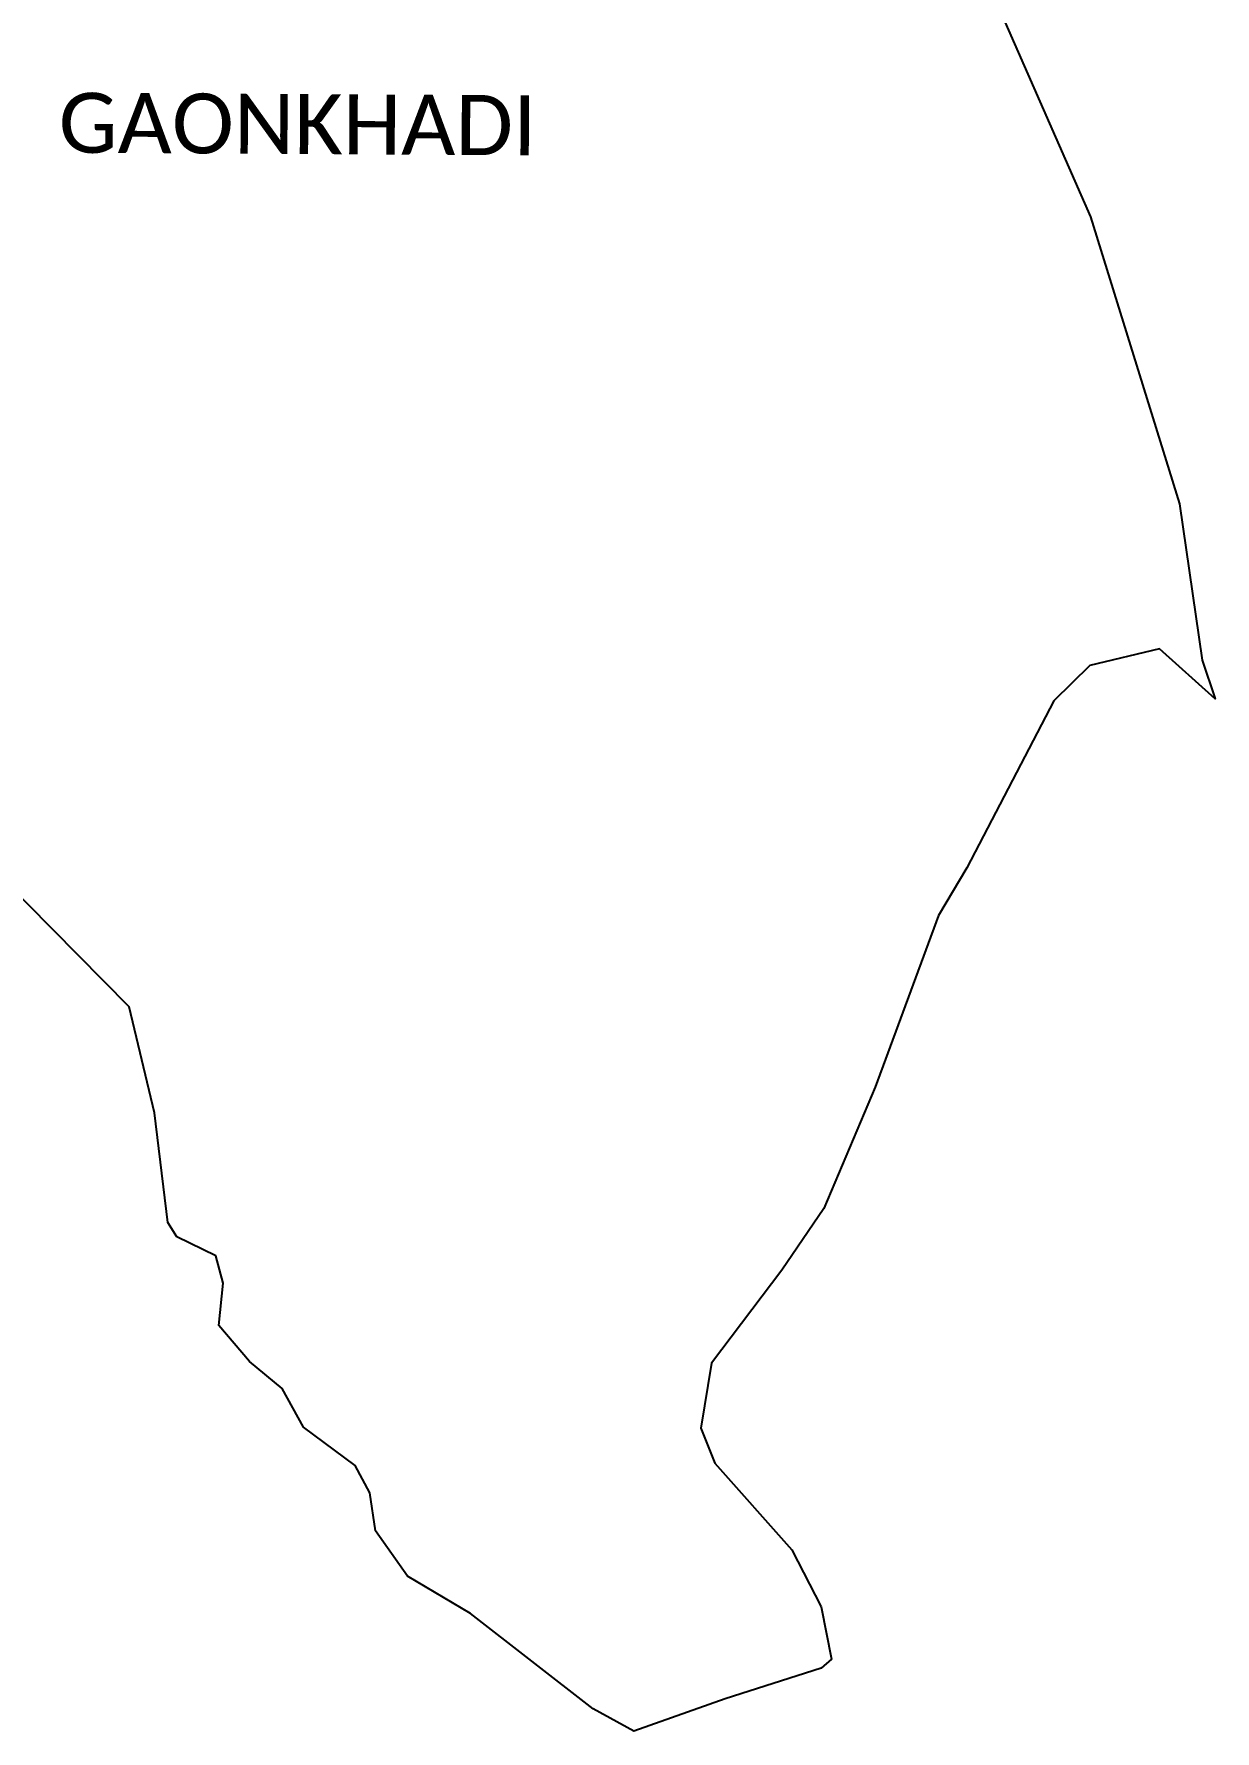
# Model space of a CAD drawing. Header units: metres. Extents: x 319310 to 323428, y 1852503 to 1859804.
# Drawn here: x 321382 to 323428, y 1852503 to 1855444 of the extents above; entities that cross this region are included whole.
import ezdxf

# ---------------------------------------------------------------- set-up
doc = ezdxf.new("R2010")
doc.units = ezdxf.units.M
doc.layers.add('VILLAGE BOUNDRY', color=10, linetype='Continuous')
doc.layers.add('VILLAGE NAME', color=250, linetype='Continuous')
doc.styles.get("Standard").update_dxf_attribs({"font": 'simplex.shx'})

msp = doc.modelspace()

# ---------------------------------------------------------------- linework, layer by layer
at = {"layer": 'VILLAGE BOUNDRY', "color": 3}
msp.add_polyline3d([(323043.3, 1855513.1, 0), (323212.5, 1855126.9, 0), (323366.5, 1854629.7, 0), (323405.7, 1854358.9, 0), (323428.1, 1854291.9, 0), (323331.9, 1854378.7, 0), (323211, 1854349.5, 0), (323148.8, 1854288.3, 0), (322997.9, 1853999.2, 0), (322948.9, 1853916.5, 0), (322839.1, 1853619.1, 0), (322750.2, 1853408.5, 0), (322677.6, 1853301.8, 0), (322555.8, 1853140.6, 0), (322537.4, 1853027.9, 0), (322561.7, 1852967.5, 0), (322695, 1852817.3, 0), (322745.7, 1852718.2, 0), (322763.8, 1852627.5, 0), (322746, 1852612.1, 0), (322579.5, 1852558.8, 0), (322421.4, 1852503, 0), (322350.7, 1852541.8, 0), (322138.4, 1852706.7, 0), (322029.2, 1852771.3, 0), (321973.8, 1852850.2, 0), (321963.7, 1852915.7, 0), (321938.7, 1852963.4, 0), (321848.8, 1853029.7, 0), (321812.2, 1853096.9, 0), (321755.7, 1853143.7, 0), (321702.1, 1853205.8, 0), (321709.9, 1853279.1, 0), (321697.4, 1853326.5, 0), (321629.6, 1853359.2, 0), (321613.8, 1853384.6, 0), (321590.9, 1853574.6, 0), (321546.9, 1853757.9, 0), (321326.5, 1853981.5, 0)], dxfattribs=at)

# ---------------------------------------------------------------- texts
at = {"layer": 'VILLAGE NAME', "insert": (321425.2, 1855342.3), "char_height": 104.042, "attachment_point": 1, "rotation": 359.6762}
msp.add_mtext_dynamic_manual_height_columns('{\\fCalibri|b0|i0|c0|p34;GAONKHADI}', width=1335.183, gutter_width=520.2, heights=[0], dxfattribs=at)

doc.saveas('drawing.dxf')
